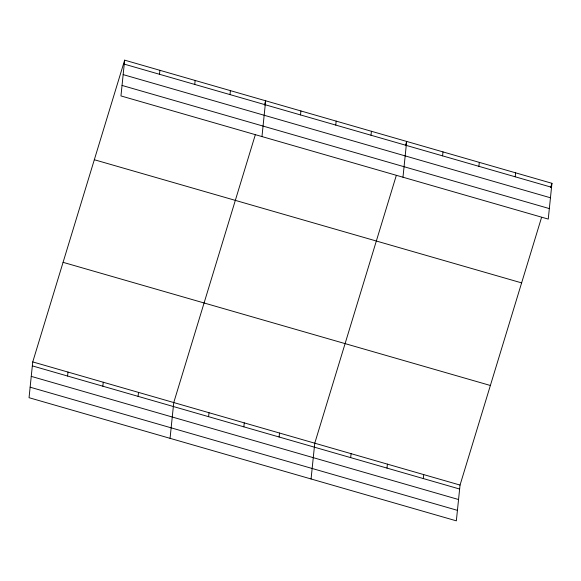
<?xml version="1.0" encoding="UTF-8"?>
<svg xmlns="http://www.w3.org/2000/svg" width="581" height="581" viewBox="0 0 581 581"><rect width="100%" height="100%" fill="white"/><g stroke="black" fill="none" stroke-linecap="round" stroke-linejoin="round"><path stroke-width="0.87" d="M124.654 60.155L120.957 95.93L548.253 219.088L551.95 183.305L124.654 60.155L32.747 361.912L29.05 397.695L456.346 520.845L460.043 485.07L541.579 217.352M67.592 376.038L67.999 372.072M102.844 386.198L103.251 382.233M159.492 74.281L159.906 70.316M138.096 396.358L138.503 392.393M194.744 84.441L195.158 80.476M170.059 438.335L173.755 402.553L255.291 134.836M229.996 94.601L230.41 90.636M208.601 416.679L209.007 412.713M261.966 136.571L265.662 100.796L264.362 105.052M243.853 426.839L244.26 422.874M300.5 114.922L300.914 110.956M279.105 436.999L279.512 433.034M335.753 125.082L336.167 121.117M311.067 478.976L314.764 443.194L396.3 175.484M371.005 135.242L371.419 131.277M350.677 457.632L351.084 453.667M402.974 177.212L406.671 141.437L405.371 145.693M386.997 468.097L387.404 464.132M442.577 155.868L442.991 151.902M423.317 478.562L423.723 474.597M478.897 166.34L479.31 162.375M515.224 176.806L515.63 172.84M550.657 187.561L551.95 183.305M124.24 64.121L551.543 187.271M123.157 74.615L550.454 197.772M122.039 85.436L549.335 208.586M94.325 159.731L521.622 282.889M63.075 262.336L490.371 385.486M32.747 361.912L460.043 485.07M32.34 365.877L459.636 489.035M31.251 376.379L458.554 499.529M30.132 387.193L457.436 510.35"/></g></svg>
